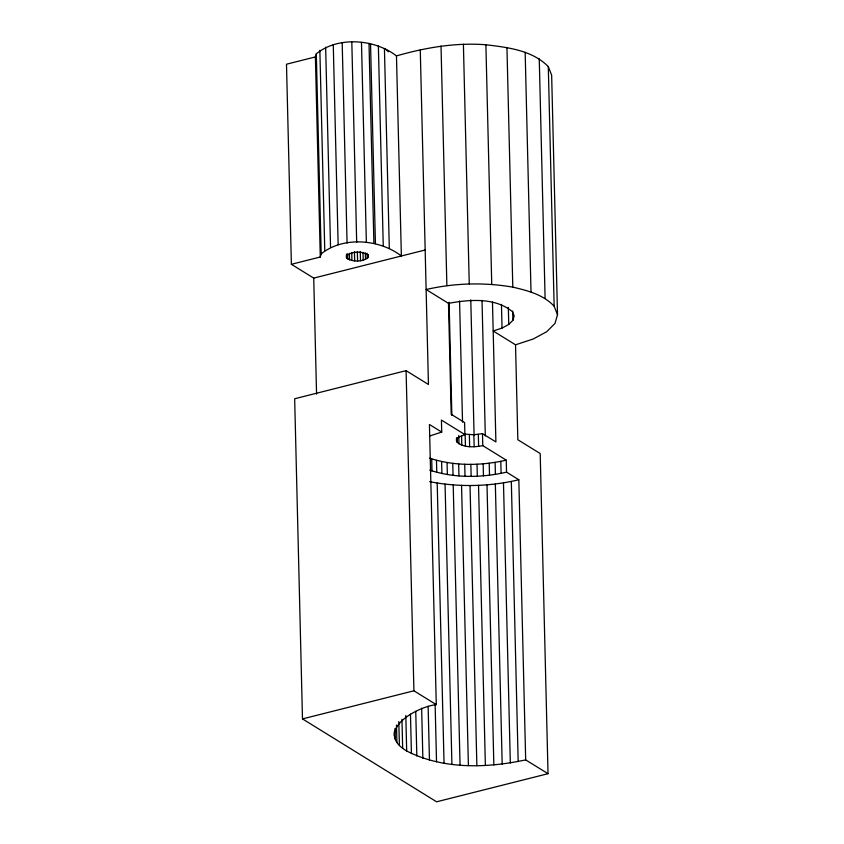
<?xml version="1.0" encoding="UTF-8"?>
<svg xmlns="http://www.w3.org/2000/svg" width="844" height="844" viewBox="0 0 844 844"><rect width="100%" height="100%" fill="white"/><g stroke="black" fill="none" stroke-linecap="round" stroke-linejoin="round"><path stroke-width="1.27" d="M315.392 56.928L286.485 64.218L291.38 264.299L320.287 257.009L315.392 56.928L316.31 53.816C338.064 36.06 374.694 39.024 396.469 55.904C425.492 47.602 455.623 42.411 485.891 44.764C507.666 47.391 532.121 50.155 548.294 66.602L551.649 75.137L557.515 314.759L554.962 323.463L546.68 331.734L533.229 339.003L515.526 344.795L493.181 330.985L502.032 328.084L508.753 324.444L512.899 320.309L514.165 315.962L512.487 311.7C495.038 297.257 469.412 299.514 448.481 303.355L426.125 289.534C454.505 282.972 484.108 282.191 512.804 287.129C527.637 290.621 543.409 294.64 554.149 306.224L557.515 314.759M320.287 257.009L321.195 253.896L316.31 53.816M368.322 257.42L368.216 255.173C362.15 250.9 352.243 251.101 346.451 255.785L346.557 258.021C352.623 262.294 362.53 262.104 368.322 257.42L368.258 254.782M515.526 344.795L517.847 439.735L540.202 453.544L548.03 773.695L525.675 759.885L518.828 479.751L506.537 472.155L506.242 460.149L482.768 445.643C474.402 447.172 464.147 448.08 457.163 442.309L456.498 440.6L457.005 438.859L458.661 437.203L464.896 434.586L464.601 422.58L451.192 414.298L448.481 303.355M321.195 253.896C342.959 236.141 379.578 239.105 401.364 255.985L425.154 250.014M429.659 436.01L441.718 432.086L441.423 420.08L464.896 434.586M441.718 432.086L429.427 424.49L436.274 704.624C415.596 706.966 373.628 731.516 406.681 750.991C443.016 769.612 486.671 768.24 525.675 759.885M291.38 264.299L313.725 278.109L401.364 255.985L396.469 55.904M420.27 49.923L428.446 384.474L406.091 370.653L294.661 398.758L302.49 718.909L436.601 801.8L548.03 773.695M302.49 718.909L413.919 690.803L436.274 704.624M429.522 458.134C454.135 466.289 481.133 465.888 506.242 460.149M429.807 470.14C454.431 478.295 481.428 477.894 506.537 472.155M429.68 481.671C459.062 487.399 489.72 486.703 518.828 479.751M465.434 446.128L465.139 434.122L473.853 434.765L482.483 433.637L495.892 441.929L492.474 302.046M548.294 66.602L554.149 306.224M539.253 58.816L545.108 298.428M525.158 52.296L531.013 291.918M506.949 47.507L512.804 287.129M512.667 311.109L512.899 320.309M508.341 307.353L508.753 324.444M511.327 481.46L518.174 761.583M501.452 304.41L502.032 328.084M503.478 482.873L510.325 763.008M500.808 461.383L501.104 473.389M485.891 44.764L491.746 284.386M495.111 462.417L495.407 474.423M495.344 484.002L502.18 764.126M489.214 463.229L489.509 475.235M486.999 484.815L493.846 764.949M482.008 300.306L485.321 435.979M482.483 433.637L482.768 445.643M483.169 463.82L483.454 475.826M478.326 434.417L478.622 446.423M478.527 485.321L485.374 765.455M477.029 464.189L477.324 476.195M470.783 299.873L474.096 435.536M473.853 434.765L474.149 446.771M463.398 44.247L469.253 283.869M470.857 464.316L471.152 476.322M469.359 434.671L469.644 446.676M470.024 485.5L476.871 765.635M464.717 464.221L465.012 476.227M459.569 300.928L462.533 422.116M461.562 435.557L461.795 445.168M461.552 485.363L468.399 765.497M458.767 435.462L458.978 443.86M458.661 463.883L458.957 475.889M457.047 437.498L457.163 442.309M456.435 438.194L456.498 440.6M449.103 302.194L451.867 415.47M452.764 463.324L453.049 475.33M453.207 484.91L460.054 765.033M441.022 46.009L446.877 285.631M447.056 462.544L447.352 474.539M445.062 484.129L451.909 764.263M441.612 461.541L441.908 473.547M437.192 483.053L444.039 763.176M436.475 460.328L436.77 472.334M431.706 458.925L431.991 470.931M435.114 703.928L436.527 761.794M428.13 706.217L429.448 760.138M421.641 708.221L422.865 758.197M415.744 711.302L416.83 756.013M406.091 370.653L413.919 690.803M410.458 714.151L411.429 753.608M405.816 715.48L406.681 750.991M401.955 719.257L402.662 748.185M389.316 248.547L384.431 48.467A37.294 14.327 -1.4 0 1 388.314 51.811M398.811 721.567L399.391 745.231M396.49 725.059L396.912 742.161M378.365 45.66L383.25 245.741M394.981 728.467L395.235 738.985M394.285 731.801L394.38 735.746M370.537 43.603L375.422 243.684M369.007 43.403L373.903 243.483M367.119 253.232L367.245 258.496M361.475 42.422L366.37 242.502M365.336 252.862L365.505 259.435M363.004 252.293L363.194 260.195M360.272 251.491L360.504 260.701M357.36 251.712L357.592 260.933M351.811 42.2L356.695 242.281M354.438 251.649L354.67 260.859M351.737 252.609L351.927 260.511M349.405 253.305L349.564 259.889M347.601 253.77L347.728 259.034M342.189 42.96L347.074 243.04M346.462 254.076L346.557 258.021M333.264 44.637L338.149 244.718M325.647 47.127L330.542 247.208M319.865 50.26L324.761 250.341M313.725 278.109L316.563 394.116"/></g></svg>
